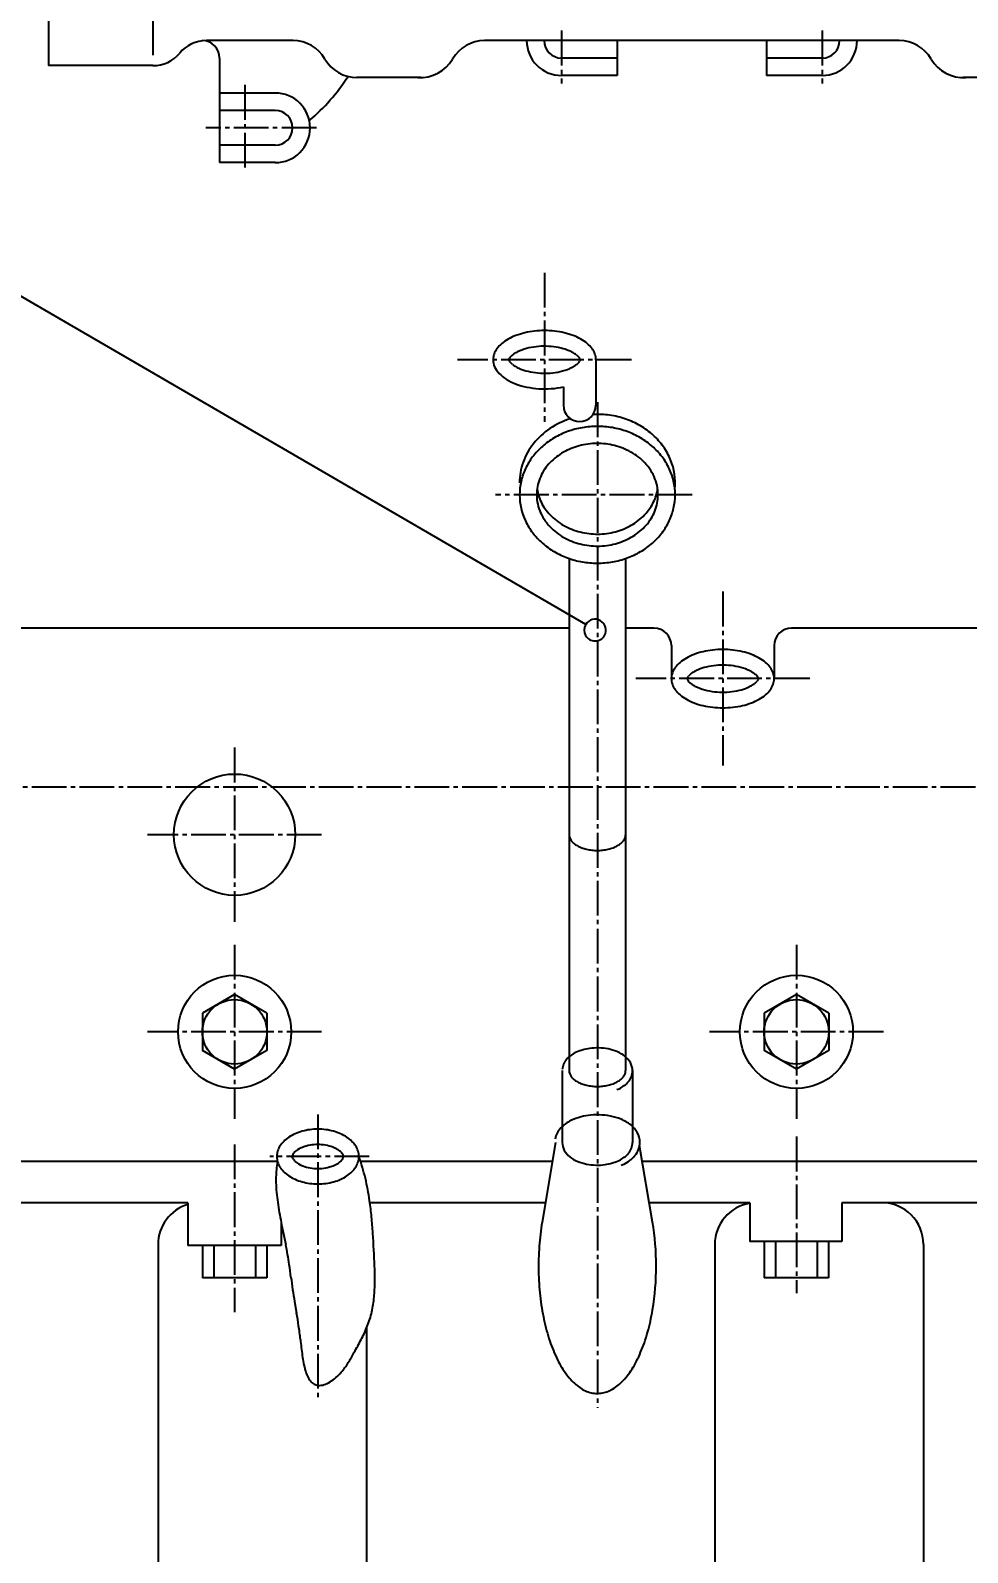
# Model space of a CAD drawing. Extents: x 332 to 10230, y 47 to 4650.
# Drawn here: x 1380.4 to 1649.8, y 3519.2 to 3956.5 of the extents above; entities that cross this region are included whole.
import ezdxf

# ---------------------------------------------------------------- set-up
doc = ezdxf.new("R2010")
doc.units = 0
doc.linetypes.add('GEN7', pattern=[13.75, 10, -1.25, 1.25, -1.25])
doc.layers.get('0').update_dxf_attribs({"linetype": 'CONTINUOUS'})
doc.layers.get('DEFPOINTS').update_dxf_attribs({"linetype": 'CONTINUOUS'})
for name, color, linetype in [('5', 3, 'CONTINUOUS'), ('LV-0', 7, 'CONTINUOUS'), ('LV-4', 3, 'CONTINUOUS'), ('LV-7', 4, 'GEN7')]:
    doc.layers.add(name, color=color, linetype=linetype)
doc.styles.get("Standard").update_dxf_attribs({"font": 'geniso.shx'})
doc.dimstyles.new('GEN-ISO', dxfattribs={"dimtxt": 3.5, "dimasz": 4, "dimexe": 1, "dimexo": 1, "dimgap": 0.6, "dimtad": 1, "dimtxsty": 'STANDARD', "dimcen": 0, "dimclrd": 256, "dimclre": 256, "dimclrt": 2, "dimazin": 3, "dimtp": 0.1, "dimtm": 0.1, "dimtfac": 0.71, "dimtdec": 3, "dimtmove": 0, "dimatfit": 3, "dimtzin": 0})

# ---------------------------------------------------------------- blocks, each defined once
blk = doc.blocks.new('*D94')
at = {"linetype": 'BYBLOCK'}
for p, q in [((1740.260601, 4007.154217), (1740.260601, 2966.508023)), ((772.104601, 3466.121217), (772.104601, 2966.508023)), ((792.104601, 2971.508023), (1720.260601, 2971.508023))]:
    blk.add_line(p, q, dxfattribs=at)
for points in [[(792.104601, 2974.841356), (792.104601, 2968.174689), (772.104601, 2971.508023)], [(1720.260601, 2974.841356), (1720.260601, 2968.174689), (1740.260601, 2971.508023)]]:
    blk.add_solid(points, dxfattribs=at)
at = {"layer": 'DEFPOINTS', "color": 0, "linetype": 'BYBLOCK'}
for p in [(1740.260601, 4012.154217), (772.104601, 3471.121217), (1740.260601, 2971.508023)]:
    blk.add_point(p, dxfattribs=at)
at = {"color": 2, "linetype": 'BYBLOCK', "insert": (1255.723187, 2983.259745), "char_height": 17.5, "attachment_point": 5}
blk.add_mtext('968.2', dxfattribs=at)
blk = doc.blocks.new('*D95')
at = {"linetype": 'BYBLOCK'}
for p, q in [((1794.604601, 3764.779217), (1794.604601, 2918.365117)), ((772.104601, 3466.121217), (772.104601, 2918.365117)), ((1774.604601, 2923.365117), (792.104601, 2923.365117))]:
    blk.add_line(p, q, dxfattribs=at)
for points in [[(792.104601, 2926.69845), (792.104601, 2920.031783), (772.104601, 2923.365117)], [(1774.604601, 2926.69845), (1774.604601, 2920.031783), (1794.604601, 2923.365117)]]:
    blk.add_solid(points, dxfattribs=at)
at = {"layer": 'DEFPOINTS', "color": 0, "linetype": 'BYBLOCK'}
for p in [(1794.604601, 3769.779217), (772.104601, 3471.121217), (772.104601, 2923.365117)]:
    blk.add_point(p, dxfattribs=at)
at = {"color": 2, "linetype": 'BYBLOCK', "insert": (1272.398, 2935.115117), "char_height": 17.5, "attachment_point": 5}
blk.add_mtext('1022.5', dxfattribs=at)
blk = doc.blocks.new('*D96')
at = {"linetype": 'BYBLOCK'}
for p, q in [((1901.604476, 3771.904096), (1901.604476, 2868.370564)), ((772.104601, 3466.121217), (772.104601, 2868.370564)), ((792.104601, 2873.370564), (1881.604476, 2873.370564))]:
    blk.add_line(p, q, dxfattribs=at)
for points in [[(792.104601, 2876.703897), (792.104601, 2870.03723), (772.104601, 2873.370564)], [(1881.604476, 2876.703897), (1881.604476, 2870.03723), (1901.604476, 2873.370564)]]:
    blk.add_solid(points, dxfattribs=at)
at = {"layer": 'DEFPOINTS', "color": 0, "linetype": 'BYBLOCK'}
for p in [(1901.604476, 3776.904096), (772.104601, 3471.121217), (1901.604476, 2873.370564)]:
    blk.add_point(p, dxfattribs=at)
at = {"color": 2, "linetype": 'BYBLOCK', "insert": (1335.391787, 2885.120564), "char_height": 17.5, "attachment_point": 5}
blk.add_mtext('1129.5', dxfattribs=at)
blk = doc.blocks.new('*D97')
at = {"linetype": 'BYBLOCK'}
for p, q in [((1936.604601, 3637.716217), (1936.604601, 2818.375992)), ((772.104601, 3466.121217), (772.104601, 2818.375992)), ((792.104601, 2823.375992), (1916.604601, 2823.375992))]:
    blk.add_line(p, q, dxfattribs=at)
for points in [[(792.104601, 2826.709326), (792.104601, 2820.042659), (772.104601, 2823.375992)], [(1916.604601, 2826.709326), (1916.604601, 2820.042659), (1936.604601, 2823.375992)]]:
    blk.add_solid(points, dxfattribs=at)
at = {"layer": 'DEFPOINTS', "color": 0, "linetype": 'BYBLOCK'}
for p in [(1936.604601, 3642.716217), (772.104601, 3471.121217), (1936.604601, 2823.375992)]:
    blk.add_point(p, dxfattribs=at)
at = {"color": 2, "linetype": 'BYBLOCK', "insert": (1346.508329, 2835.125992), "char_height": 17.5, "attachment_point": 5}
blk.add_mtext('1164.5', dxfattribs=at)
blk = doc.blocks.new('*D98')
at = {"linetype": 'BYBLOCK'}
for p, q in [((2010.604907, 3771.835106), (2010.604907, 2768.38144)), ((772.104601, 3466.121217), (772.104601, 2768.38144)), ((792.104601, 2773.38144), (1990.604907, 2773.38144))]:
    blk.add_line(p, q, dxfattribs=at)
for points in [[(792.104601, 2776.714773), (792.104601, 2770.048106), (772.104601, 2773.38144)], [(1990.604907, 2776.714773), (1990.604907, 2770.048106), (2010.604907, 2773.38144)]]:
    blk.add_solid(points, dxfattribs=at)
at = {"layer": 'DEFPOINTS', "color": 0, "linetype": 'BYBLOCK'}
for p in [(2010.604907, 3776.835106), (772.104601, 3471.121217), (2010.604907, 2773.38144)]:
    blk.add_point(p, dxfattribs=at)
at = {"color": 2, "linetype": 'BYBLOCK', "insert": (1374.299714, 2785.13144), "char_height": 17.5, "attachment_point": 5}
blk.add_mtext('1238.5', dxfattribs=at)

msp = doc.modelspace()

# ---------------------------------------------------------------- linework, layer by layer
at = {"layer": '5'}
msp.add_lwpolyline([(1540.009646, 3785.786015, 1), (1545.413854, 3782.646423, 1), (1540.009646, 3785.786015), (445.122688, 4421.864101), (358.567469, 4421.864101)], format="xyb", dxfattribs=at)
at = {"layer": 'LV-0'}
for p, q in [((1385.646601, 4013.423217), (1385.646601, 3946.409217)), ((1455.907601, 3953.589217), (1430.993601, 3953.589217)), ((1630.116601, 3953.589217), (1510.936601, 3953.589217)), ((1549.046601, 3953.589217), (1549.046601, 3943.589217)), ((1592.006601, 3953.589217), (1592.006601, 3943.589217)), ((1415.642601, 3946.409217), (1385.646601, 3946.409217)), ((1434.788601, 3948.589217), (1434.788601, 3918.535217)), ((1549.046601, 3948.589217), (1533.046601, 3948.589217)), ((1608.006601, 3948.589217), (1592.006601, 3948.589217)), ((1492.586601, 3942.995217), (1474.256601, 3942.995217)), ((1549.046601, 3943.589217), (1533.046601, 3943.589217)), ((1608.006601, 3943.589217), (1592.006601, 3943.589217)), ((1664.394601, 3942.995217), (1648.465601, 3942.995217)), ((1450.788601, 3938.535217), (1434.788601, 3938.535217)), ((1450.788601, 3933.535217), (1434.788601, 3933.535217)), ((1450.788601, 3923.535217), (1434.788601, 3923.535217)), ((1450.788601, 3918.535217), (1434.788601, 3918.535217)), ((1517.904601, 3861.946217), (1517.923601, 3862.024217)), ((1517.923601, 3862.024217), (1517.978601, 3862.159217)), ((1517.978601, 3862.159217), (1518.094601, 3862.359217)), ((1537.368601, 3863.275217), (1537.769601, 3862.932217)), ((1537.769601, 3862.932217), (1538.065601, 3862.621217)), ((1538.435601, 3861.778217), (1538.380601, 3861.644217)), ((1538.454601, 3861.857217), (1538.435601, 3861.778217)), ((1542.958601, 3861.902217), (1542.958601, 3848.846217)), ((1518.589601, 3860.871217), (1518.292601, 3861.182217)), ((1518.990601, 3860.527217), (1518.589601, 3860.871217)), ((1538.380601, 3861.644217), (1538.264601, 3861.444217)), ((1533.598601, 3854.110217), (1533.598601, 3848.846217)), ((1535.257601, 3804.795217), (1535.257601, 3657.638217)), ((1551.471601, 3804.795217), (1551.471601, 3657.638217)), ((1535.257601, 3784.787217), (1366.976601, 3784.787217)), ((1559.634601, 3784.787217), (1551.471601, 3784.787217)), ((1662.101601, 3784.787217), (1599.192601, 3784.787217)), ((1564.634601, 3779.787217), (1564.634601, 3770.272217)), ((1594.192601, 3779.787217), (1594.192601, 3770.272217)), ((1569.137601, 3770.227217), (1569.157601, 3770.149217)), ((1569.157601, 3770.149217), (1569.212601, 3770.014217)), ((1569.212601, 3770.014217), (1569.328601, 3769.814217)), ((1569.822601, 3771.302217), (1569.526601, 3770.991217)), ((1570.224601, 3771.646217), (1569.822601, 3771.302217)), ((1589.613601, 3770.529217), (1589.498601, 3770.730217)), ((1589.669601, 3770.395217), (1589.613601, 3770.529217)), ((1589.688601, 3770.317217), (1589.669601, 3770.395217)), ((1588.602601, 3768.898217), (1589.003601, 3769.242217)), ((1589.003601, 3769.242217), (1589.299601, 3769.552217)), ((1439.106601, 3679.494217), (1429.836601, 3674.142217)), ((1448.376601, 3674.142217), (1439.106601, 3679.494217)), ((1600.577601, 3679.494217), (1591.307601, 3674.142217)), ((1609.848601, 3674.142217), (1600.577601, 3679.494217)), ((1429.836601, 3674.142217), (1429.836601, 3663.437217)), ((1448.376601, 3674.142217), (1448.376601, 3663.437217)), ((1591.307601, 3674.142217), (1591.307601, 3663.437217)), ((1609.848601, 3674.142217), (1609.848601, 3663.437217)), ((1439.106601, 3658.085217), (1429.836601, 3663.437217)), ((1448.376601, 3663.437217), (1439.106601, 3658.085217)), ((1538.039601, 3663.232217), (1537.101601, 3662.821217)), ((1539.034601, 3663.568217), (1538.039601, 3663.232217)), ((1600.577601, 3658.085217), (1591.307601, 3663.437217)), ((1609.848601, 3663.437217), (1600.577601, 3658.085217)), ((1533.257601, 3657.638217), (1533.257601, 3636.975217)), ((1553.471601, 3657.638217), (1553.471601, 3637.037217)), ((1548.994601, 3652.178217), (1549.627601, 3652.455217)), ((1536.921601, 3643.806217), (1535.786601, 3643.309217)), ((1538.124601, 3644.212217), (1536.921601, 3643.806217)), ((1457.673601, 3635.162217), (1457.146601, 3634.844217)), ((1458.279601, 3635.461217), (1457.673601, 3635.162217)), ((1531.365601, 3636.998217), (1527.490601, 3614.140217)), ((1559.238601, 3614.140217), (1555.514601, 3636.107217)), ((1451.417601, 3631.495217), (1366.976601, 3631.495217)), ((1467.783601, 3630.467217), (1468.390601, 3630.766217)), ((1468.390601, 3630.766217), (1468.917601, 3631.085217)), ((1530.432601, 3631.495217), (1475.329601, 3631.495217)), ((1547.694601, 3631.107217), (1548.689601, 3631.443217)), ((1548.689601, 3631.443217), (1549.627601, 3631.854217)), ((1550.231601, 3630.454217), (1550.943601, 3630.766217)), ((1762.990601, 3631.495217), (1556.296601, 3631.495217)), ((1425.703601, 3619.688217), (1366.976601, 3619.688217)), ((1425.703601, 3619.688217), (1425.703601, 3607.403217)), ((1528.430601, 3619.688217), (1478.001601, 3619.688217)), ((1587.175601, 3619.688217), (1558.298601, 3619.688217)), ((1587.175601, 3619.688217), (1587.175601, 3608.519217)), ((1747.050601, 3619.688217), (1613.661601, 3619.688217)), ((1613.661601, 3619.688217), (1613.661601, 3608.519217)), ((1452.509601, 3613.924217), (1452.509601, 3607.403217)), ((1452.625601, 3613.345217), (1453.800601, 3607.704217)), ((1613.661601, 3608.519217), (1587.175601, 3608.519217)), ((1591.327601, 3608.519217), (1591.327601, 3598.149217)), ((1594.577601, 3608.519217), (1594.577601, 3598.149217)), ((1606.577601, 3608.519217), (1606.577601, 3598.149217)), ((1609.827601, 3608.519217), (1609.827601, 3598.149217)), ((1452.509601, 3607.403217), (1425.703601, 3607.403217)), ((1429.856601, 3607.403217), (1429.856601, 3598.149217)), ((1433.106601, 3607.403217), (1433.106601, 3598.149217)), ((1445.106601, 3607.403217), (1445.106601, 3598.149217)), ((1448.356601, 3607.403217), (1448.356601, 3598.149217)), ((1448.356601, 3598.149217), (1429.856601, 3598.149217)), ((1609.827601, 3598.149217), (1591.327601, 3598.149217)), ((1456.328601, 3591.336217), (1456.932601, 3587.962217))]:
    msp.add_line(p, q, dxfattribs=at)
for centre, radius in [((1439.106601, 3725.442217), 17.431), ((1439.106601, 3668.790217), 16.253), ((1600.577601, 3668.790217), 16.253), ((1439.106601, 3668.790217), 9.27), ((1600.577601, 3668.790217), 9.27)]:
    msp.add_circle(centre, radius, dxfattribs=at)
for centre, radius, start, end in [((1430.993601, 3943.589217), 10, 90, 140.134), ((1429.788601, 3948.589217), 5, 0, 90), ((1455.907601, 3942.995217), 10.594, 30, 90), ((1510.936601, 3942.995217), 10.594, 90, 150), ((1533.046601, 3953.589217), 10, 180, 270), ((1533.046601, 3953.589217), 5, 180, 270), ((1608.006601, 3953.589217), 5, 270, 0), ((1608.006601, 3953.589217), 10, 270, 0), ((1630.116601, 3942.995217), 10.594, 30, 90), ((1630.116601, 3942.995217), 10.594, 30, 90), ((1415.642601, 3956.409217), 10, 270, 320.134), ((1474.256601, 3953.589217), 10.594, 210, 270), ((1492.586601, 3953.589217), 10.594, 265.616, 330), ((1648.465601, 3953.589217), 10.594, 210, 274.384), ((1423.970601, 3973.948217), 56.716, 310.187, 327.3), ((1450.788601, 3928.535217), 10, 0, 90), ((1450.788601, 3928.535217), 5, 0, 90), ((1450.788601, 3928.535217), 10, 270, 0), ((1450.788601, 3928.535217), 5, 270, 0), ((1521.318836, 3860.066675), 8.458457, 129.957956, 143.464103), ((1523.545997, 3857.430218), 11.909691, 119.261407, 130.025092), ((1525.689465, 3853.632224), 16.270777, 110.60424, 119.30901), ((1527.105919, 3849.914735), 20.248945, 103.093808, 110.654107), ((1527.876023, 3846.796507), 23.460605, 96.327002, 103.200434), ((1528.177895, 3844.465405), 25.810812, 90.007313, 96.422764), ((1528.180228, 3844.465905), 25.810313, 83.59704, 90.012491), ((1528.482004, 3846.789681), 23.467413, 76.823089, 83.696521), ((1529.25235, 3849.909667), 20.254003, 69.372651, 76.93295), ((1530.668806, 3853.629155), 16.273973, 60.721807, 69.426577), ((1532.812012, 3857.42941), 11.911049, 50.010582, 60.774268), ((1535.035366, 3860.06323), 8.46429, 36.577799, 50.083946), ((1518.298161, 3861.892298), 4.897568, 160.461803, 179.895655), ((1518.414216, 3861.92708), 5.013682, 180.295562, 204.045226), ((1519.38433, 3861.493919), 6.054438, 143.417783, 160.346478), ((1518.169985, 3861.899949), 0.269388, 170.110374, 179.730411), ((1518.453816, 3861.938293), 0.554456, 183.834168, 205.314264), ((1519.312276, 3862.279823), 1.477668, 203.052038, 211.070174), ((1521.266627, 3860.130805), 3.87654, 129.122586, 144.911197), ((1523.42556, 3857.576886), 7.220391, 121.149931, 129.62584), ((1524.84237, 3855.311858), 9.891811, 115.200265, 121.386706), ((1526.295531, 3852.174137), 13.349648, 110.526508, 115.109559), ((1527.384823, 3849.002556), 16.702069, 100.36226, 110.211067), ((1528.110417, 3845.254377), 20.519667, 92.454615, 100.472751), ((1528.173713, 3844.019105), 21.756519, 84.921528, 92.481827), ((1528.396753, 3846.37052), 19.394596, 76.487028, 84.962937), ((1529.390381, 3850.368677), 15.274977, 67.444207, 76.606647), ((1530.876766, 3854.040709), 11.313737, 61.076249, 67.26269), ((1532.47021, 3856.90838), 8.033109, 52.426747, 61.131517), ((1538.776816, 3863.026244), 0.818458, 209.660959, 223.852147), ((1537.190409, 3861.605216), 1.312142, 31.214099, 40.605347), ((1537.046925, 3861.522611), 1.477668, 23.052038, 31.070174), ((1537.905386, 3861.864141), 0.554456, 3.834168, 25.314264), ((1538.195158, 3861.902984), 0.263449, 349.995553, 359.61559), ((1536.975232, 3861.492699), 6.054649, 19.725374, 36.654069), ((1538.045441, 3861.889958), 4.913175, 0.142962, 19.576813), ((1520.021041, 3862.675143), 6.785937, 204.28532, 223.719172), ((1522.630538, 3865.126229), 10.365969, 223.542309, 238.190051), ((1519.162706, 3862.197718), 1.3072, 211.371114, 220.762362), ((1517.581886, 3860.781206), 0.816042, 29.433261, 43.62445), ((1523.888992, 3866.894053), 8.033109, 232.426747, 241.131517), ((1525.473183, 3869.762224), 11.309702, 241.118501, 247.304943), ((1526.975061, 3873.434257), 15.27691, 247.421875, 256.584315), ((1527.955701, 3877.432413), 19.393507, 256.506756, 264.982665), ((1528.185489, 3879.784328), 21.756519, 264.921528, 272.481827), ((1528.248784, 3878.549056), 20.519667, 272.454615, 280.472751), ((1528.974379, 3874.800878), 16.702069, 280.36226, 290.211067), ((1530.063671, 3871.629297), 13.349648, 290.526508, 295.109559), ((1531.526084, 3868.491075), 9.887422, 295.152985, 301.339426), ((1532.926894, 3866.226048), 7.224312, 301.193678, 309.669587), ((1535.092575, 3863.672628), 3.87654, 309.122586, 324.911197), ((1525.331331, 3869.385062), 15.408809, 238.003047, 249.224045), ((1527.269041, 3874.405837), 20.790463, 249.139253, 258.301693), ((1528.051824, 3878.024353), 24.492556, 258.224871, 266.471902), ((1528.18115, 3879.179259), 25.653297, 266.342337, 274.360474), ((1528.328024, 3877.900403), 24.367025, 274.24475, 282.49178), ((1538.278601, 3848.846217), 4.68, 180, 0), ((1542.774346, 3822.763186), 23.345222, 107.821191, 124.065933), ((1543.36151, 3820.759039), 25.443554, 82.036309, 92.799994), ((1543.462545, 3821.424638), 24.770377, 71.062102, 82.054454), ((1543.946851, 3822.727242), 23.381131, 59.699081, 71.148702), ((1541.475965, 3824.658023), 21.048272, 124.027322, 141.41182), ((1542.948648, 3818.926476), 23.77707, 110.037984, 120.344272), ((1543.249917, 3818.040805), 24.712363, 99.913044, 109.990601), ((1543.376015, 3817.260143), 25.50308, 90.04137, 99.890176), ((1543.350793, 3817.261143), 25.502075, 80.135898, 89.984705), ((1543.482797, 3818.038634), 24.713463, 70.051059, 80.128616), ((1543.779642, 3818.921387), 23.78241, 59.691417, 69.997704), ((1544.688673, 3823.944428), 21.955963, 47.86107, 59.767868), ((1545.872032, 3825.240474), 20.200969, 35.29117, 47.883555), ((1539.730901, 3826.062715), 18.808115, 141.440906, 160.191969), ((1541.022851, 3821.649954), 20.424471, 131.274109, 142.72373), ((1541.953332, 3820.623236), 21.809929, 120.339624, 131.331976), ((1542.953439, 3818.931176), 18.861333, 106.623379, 121.499355), ((1543.347679, 3817.581599), 20.267291, 92.18037, 106.59985), ((1543.381904, 3817.564164), 20.286043, 77.855612, 92.275092), ((1543.593272, 3818.464498), 19.361399, 62.802416, 77.906596), ((1544.673732, 3820.509173), 17.048977, 45.734726, 62.89134), ((1544.775762, 3820.626039), 21.808051, 48.698291, 59.690644), ((1545.702838, 3821.644492), 20.431066, 37.316698, 48.766318), ((1547.119645, 3826.115726), 18.676974, 22.033001, 35.310746), ((1538.508902, 3826.529332), 17.500313, 160.273526, 179.934898), ((1540.03576, 3822.424472), 19.169934, 142.778911, 154.685709), ((1539.992461, 3822.472822), 14.194909, 138.496966, 157.930818), ((1541.75996, 3820.890351), 16.567271, 121.520216, 138.448911), ((1546.449407, 3822.291443), 14.533304, 24.59063, 45.843529), ((1546.692236, 3822.425382), 19.170821, 25.346399, 37.253197), ((1548.294703, 3826.549763), 17.42495, 354.336663, 22.159509), ((1538.235543, 3823.121445), 17.226946, 167.21648, 180.037344), ((1538.784027, 3823.01742), 17.784863, 154.688257, 167.280641), ((1538.496563, 3823.097364), 12.573969, 158.007073, 179.941435), ((1548.158187, 3823.087041), 12.648435, 0.104983, 24.534628), ((1548.136395, 3823.082889), 17.584227, 0.089042, 25.424655), ((1538.592807, 3823.137544), 17.584227, 180.089042, 205.424655), ((1538.571015, 3823.133393), 12.648435, 180.104983, 204.534628), ((1538.819807, 3826.640327), 12.904786, 188.063274, 208.179568), ((1547.958096, 3826.629298), 12.855019, 334.342604, 351.954951), ((1548.232638, 3823.123069), 12.573969, 338.007073, 359.941435), ((1548.493658, 3823.098989), 17.226946, 347.21648, 0.037344), ((1540.432022, 3827.493978), 14.729036, 208.145034, 225.757381), ((1546.73674, 3823.747611), 14.194909, 318.496966, 337.930818), ((1546.618305, 3827.275451), 14.342483, 318.544699, 334.333309), ((1547.945674, 3823.198482), 17.783378, 334.702144, 347.294529), ((1540.04226, 3823.799346), 19.177445, 205.351223, 217.258021), ((1540.279794, 3823.928991), 14.533304, 204.59063, 225.843529), ((1542.058784, 3829.150761), 17.050933, 225.725578, 242.882191), ((1543.132658, 3831.199207), 19.363704, 242.816803, 257.920982), ((1543.775762, 3830.728258), 18.861333, 286.623379, 301.499355), ((1544.969242, 3828.769082), 16.567271, 301.520216, 318.448911), ((1544.969242, 3825.330082), 16.567271, 301.520216, 318.448911), ((1546.693942, 3823.800756), 19.172437, 322.766597, 334.673395), ((1541.021876, 3824.570454), 20.423982, 217.316018, 228.765639), ((1542.05547, 3825.711261), 17.048977, 225.734726, 242.89134), ((1543.13643, 3827.759707), 19.364982, 242.806201, 257.910381), ((1543.35175, 3832.091817), 20.282417, 257.843431, 272.262911), ((1543.381522, 3832.077834), 20.267291, 272.18037, 286.59985), ((1543.775762, 3827.289258), 18.861333, 286.623379, 301.499355), ((1544.775869, 3825.597198), 21.809929, 300.339624, 311.331976), ((1545.706351, 3824.570479), 20.424471, 311.274109, 322.72373), ((1541.953939, 3825.59959), 21.812285, 228.706314, 239.698666), ((1542.95006, 3827.293502), 23.777372, 239.685715, 249.992002), ((1543.252075, 3828.181299), 24.714929, 250.038305, 260.115863), ((1543.35175, 3828.651817), 20.282417, 257.843431, 272.262911), ((1543.37757, 3828.638334), 20.267941, 272.191482, 286.610961), ((1543.479284, 3828.179628), 24.712363, 279.913044, 289.990601), ((1543.780553, 3827.293958), 23.77707, 290.037984, 300.344272), ((1543.372605, 3828.95879), 25.501574, 260.148936, 269.997743), ((1543.353187, 3828.96029), 25.50308, 270.04137, 279.890176), ((1559.634601, 3779.787217), 5, 0, 90), ((1599.192601, 3779.787217), 5, 90, 180), ((1579.402974, 3752.835905), 25.810313, 89.987509, 96.40296), ((1579.423149, 3752.836405), 25.809816, 83.616846, 90.032297), ((1572.557059, 3768.437175), 8.461553, 129.977698, 143.483845), ((1574.779497, 3765.806525), 11.905306, 119.275991, 130.039676), ((1576.922965, 3761.996655), 16.276751, 110.594454, 119.299225), ((1578.339919, 3758.285735), 20.248945, 103.093808, 110.654107), ((1579.110023, 3755.167507), 23.460605, 96.327002, 103.200434), ((1579.716004, 3755.160681), 23.467413, 76.823089, 83.696521), ((1580.48635, 3758.280667), 20.254003, 69.372651, 76.93295), ((1581.896237, 3761.999655), 16.276751, 60.700775, 69.405546), ((1584.046012, 3765.79941), 11.911049, 50.010582, 60.774268), ((1586.269366, 3768.43323), 8.46429, 36.577799, 50.083946), ((1569.532161, 3770.263298), 4.897568, 160.461803, 179.895655), ((1569.547761, 3770.284476), 4.913175, 180.142962, 199.576813), ((1570.61497, 3769.864419), 6.051442, 143.402625, 160.33132), ((1569.403485, 3770.267542), 0.268925, 179.004056, 188.624093), ((1569.687816, 3770.235141), 0.554456, 154.685736, 176.165832), ((1570.545776, 3769.900745), 1.474428, 149.177311, 157.195447), ((1570.396206, 3769.969628), 1.310805, 139.021833, 148.413081), ((1568.815886, 3771.392228), 0.816042, 316.37555, 330.566739), ((1575.122992, 3765.27938), 8.033109, 118.868483, 127.573253), ((1576.716436, 3762.411709), 11.313737, 112.73731, 118.923751), ((1578.202321, 3758.745917), 15.269023, 103.400602, 112.563042), ((1579.188701, 3754.74102), 19.393507, 95.017335, 103.493244), ((1579.418989, 3752.381538), 21.764101, 87.51772, 95.07802), ((1579.482784, 3753.624377), 20.519667, 79.527249, 87.545385), ((1580.208379, 3757.372556), 16.702069, 69.788933, 79.63774), ((1581.297171, 3760.556632), 13.338123, 64.869609, 69.45266), ((1582.759584, 3763.673106), 9.895586, 58.685964, 64.872406), ((1584.167642, 3765.947886), 7.220391, 50.37416, 58.850069), ((1586.326575, 3768.501805), 3.87654, 35.088803, 50.877414), ((1588.424409, 3770.568218), 1.312142, 319.394653, 328.785901), ((1588.280425, 3770.643689), 1.474428, 329.177311, 337.195447), ((1589.138886, 3770.311929), 0.555137, 334.417725, 355.897821), ((1589.423216, 3770.270949), 0.269388, 0.269589, 9.889626), ((1588.209232, 3769.862699), 6.054649, 19.725374, 36.654069), ((1589.279441, 3770.259958), 4.913175, 0.142962, 19.576813), ((1589.294541, 3770.284056), 4.898075, 340.427658, 359.86151), ((1570.62083, 3770.677874), 6.05604, 199.681867, 216.610562), ((1572.556836, 3772.110204), 8.46429, 216.577799, 230.083946), ((1574.78019, 3774.744023), 11.911049, 230.010582, 240.774268), ((1572.500627, 3772.042628), 3.87654, 215.088803, 230.877414), ((1574.65956, 3774.596548), 7.220391, 230.37416, 238.850069), ((1576.07637, 3776.861575), 9.891811, 238.613294, 244.799735), ((1577.529031, 3779.986802), 13.338123, 244.869609, 249.45266), ((1578.618323, 3783.176681), 16.707688, 249.794199, 259.643006), ((1579.344417, 3786.919056), 20.519667, 259.527249, 267.545385), ((1579.407713, 3788.154328), 21.756519, 267.518173, 275.078472), ((1579.630753, 3785.802913), 19.394596, 275.037063, 283.512972), ((1580.624381, 3781.804757), 15.274977, 283.393353, 292.555793), ((1582.110766, 3778.132724), 11.313737, 292.73731, 298.923751), ((1583.70421, 3775.265053), 8.033109, 298.868483, 307.573253), ((1590.010816, 3769.147189), 0.818458, 136.147853, 150.339041), ((1584.046704, 3774.737909), 11.905306, 299.275991, 310.039676), ((1586.273866, 3772.110981), 8.461373, 309.936998, 323.443145), ((1588.208372, 3770.676155), 6.052838, 323.446142, 340.374838), ((1576.923395, 3778.544279), 16.273973, 240.721807, 249.426577), ((1578.339852, 3782.263766), 20.254003, 249.372651, 256.93295), ((1579.110197, 3785.383753), 23.467413, 256.823089, 263.696521), ((1579.411974, 3787.707529), 25.810313, 263.59704, 270.012491), ((1579.414306, 3787.708029), 25.810812, 270.007313, 276.422764), ((1579.716678, 3785.385253), 23.468826, 276.323548, 283.19698), ((1580.487282, 3782.258699), 20.248945, 283.093808, 290.654107), ((1581.903737, 3778.541209), 16.270777, 290.60424, 299.30901), ((1537.886362, 3725.450351), 2.628774, 180.177294, 199.838666), ((1538.499997, 3725.682121), 3.284662, 200.008973, 216.937668), ((1539.555848, 3726.48362), 4.610255, 217.013744, 230.519891), ((1540.769976, 3727.937382), 6.504302, 230.407115, 241.1708), ((1541.952769, 3730.024498), 8.903135, 240.979082, 249.683852), ((1544.780432, 3730.026498), 8.903135, 290.316148, 299.020918), ((1545.957418, 3727.934575), 6.502895, 298.89445, 309.658136), ((1547.175853, 3726.482398), 4.607314, 309.518295, 323.024442), ((1548.230704, 3725.681761), 3.283044, 323.114443, 340.043138), ((1548.851996, 3725.448966), 2.619614, 340.191018, 359.852389), ((1542.824882, 3732.408126), 11.441282, 249.732608, 257.063966), ((1543.246868, 3734.237872), 13.319058, 257.056808, 263.701256), ((1543.343856, 3735.070143), 14.156946, 263.680649, 270.0961), ((1543.382424, 3735.070643), 14.157434, 269.940009, 276.355461), ((1543.487333, 3734.221645), 13.302045, 276.311166, 282.955614), ((1543.900515, 3732.409626), 11.443519, 282.973558, 290.304916), ((1538.671755, 3657.298562), 5.482566, 139.086241, 156.014937), ((1539.9145, 3656.239248), 7.115485, 126.144677, 139.193994), ((1541.150405, 3654.554804), 9.204694, 116.095139, 126.172696), ((1543.129479, 3649.508745), 14.64366, 97.762505, 106.238414), ((1543.356174, 3647.922319), 16.246171, 88.407735, 97.798983), ((1543.401013, 3648.300442), 15.866985, 78.911613, 88.53165), ((1543.916651, 3650.776079), 13.338428, 67.590382, 79.040003), ((1545.450073, 3654.403474), 9.400452, 51.557535, 67.802277), ((1547.385858, 3656.821836), 6.302791, 29.73777, 51.672131), ((1537.978986, 3657.611224), 4.722522, 156.064133, 175.725505), ((1537.883477, 3657.646851), 2.62589, 180.188399, 199.84977), ((1538.499997, 3657.879121), 3.284662, 200.008973, 216.937668), ((1548.230704, 3657.877761), 3.283044, 323.114443, 340.043138), ((1548.851996, 3657.644966), 2.619614, 340.191018, 359.852389), ((1548.727302, 3657.615567), 4.744353, 0.273532, 29.450317), ((1548.834828, 3657.647367), 4.636782, 338.861274, 359.886934), ((1539.560071, 3658.68012), 4.613326, 216.977215, 230.483362), ((1540.769976, 3660.133382), 6.504302, 230.407115, 241.1708), ((1541.9462, 3662.220998), 8.900388, 241.017624, 249.722394), ((1542.832686, 3664.604626), 11.443519, 249.695084, 257.026442), ((1543.246868, 3666.433872), 13.319058, 257.056808, 263.701256), ((1543.343856, 3667.266143), 14.156946, 263.680649, 270.0961), ((1543.382424, 3667.266643), 14.157434, 269.940009, 276.355461), ((1543.487333, 3666.417645), 13.302045, 276.311166, 282.955614), ((1543.900515, 3664.605626), 11.443519, 282.973558, 290.304916), ((1544.780432, 3662.222498), 8.903135, 290.316148, 299.020918), ((1545.957418, 3660.130575), 6.502895, 298.89445, 309.658136), ((1545.649745, 3660.588638), 9.054053, 296.062116, 306.825801), ((1547.175853, 3658.678398), 4.607314, 309.518295, 323.024442), ((1546.909278, 3658.940777), 6.980089, 306.65748, 320.620348), ((1548.131248, 3657.932527), 5.395868, 320.663349, 338.73129), ((1540.6673, 3633.341924), 11.098114, 116.089675, 125.480923), ((1543.076244, 3627.197104), 17.720971, 97.749851, 106.22576), ((1543.35888, 3625.279099), 19.659582, 88.421013, 97.812261), ((1543.409559, 3625.735256), 19.20224, 78.914628, 88.534665), ((1544.030163, 3628.735267), 16.138912, 67.579354, 79.028975), ((1545.890624, 3633.121346), 11.374893, 51.571151, 67.815892), ((1461.400202, 3628.391576), 12.149961, 113.905917, 123.525954), ((1462.401038, 3626.111298), 14.640196, 105.394495, 113.870404), ((1462.91141, 3624.196968), 16.621334, 97.549688, 105.338914), ((1463.020794, 3623.336882), 17.488337, 89.974425, 97.534724), ((1463.043975, 3623.337382), 17.487842, 82.49007, 90.05037), ((1463.152636, 3624.205813), 16.612659, 74.680933, 82.470159), ((1463.656163, 3626.099803), 14.652942, 66.147374, 74.623283), ((1464.669883, 3628.394576), 12.144235, 56.523391, 66.143428), ((1536.970582, 3636.968196), 5.842248, 152.074932, 169.915093), ((1537.908699, 3636.475726), 6.901764, 137.005688, 152.109868), ((1539.395486, 3635.106944), 8.922649, 125.40916, 137.087381), ((1548.227154, 3636.052622), 7.626341, 29.700505, 51.634867), ((1549.855478, 3637.006821), 5.739204, 0.30345, 29.480236), ((1456.560998, 3632.958869), 5.3214, 163.241673, 179.942417), ((1457.279126, 3632.745654), 6.070507, 147.936712, 163.269066), ((1458.52145, 3631.970042), 7.535068, 134.67564, 147.953385), ((1460.023631, 3630.462583), 9.663195, 123.503953, 134.724951), ((1459.876957, 3630.661931), 4.994633, 123.138037, 137.329226), ((1462.382097, 3626.1515), 10.173559, 105.305651, 113.78156), ((1462.95588, 3623.99501), 12.405031, 94.926329, 105.232617), ((1463.028868, 3623.111764), 13.291283, 85.2928, 94.912837), ((1463.111765, 3623.981833), 12.417351, 75.038264, 85.344551), ((1463.848691, 3626.66493), 9.634979, 61.87492, 75.152666), ((1465.309612, 3629.473829), 6.469177, 51.25251, 61.558797), ((1466.453149, 3630.918736), 4.626566, 45.140362, 51.097781), ((1466.03507, 3630.461494), 9.667164, 45.294172, 56.51517), ((1467.542548, 3631.970246), 7.534397, 32.092844, 45.37059), ((1468.782576, 3632.73951), 6.07516, 16.827511, 32.159865), ((1469.485172, 3632.961369), 5.33843, 0.030568, 16.731311), ((1538.000478, 3637.062288), 4.742944, 180.302861, 209.479647), ((1539.346424, 3637.851517), 6.30307, 209.704078, 231.63844), ((1548.131248, 3637.331527), 5.395868, 320.663349, 338.73129), ((1548.834828, 3637.046367), 4.636782, 338.861274, 359.886934), ((1549.130148, 3637.391447), 6.530234, 320.68747, 338.755412), ((1549.984485, 3637.049697), 5.610129, 338.846884, 359.872544), ((1483.518152, 3626.2369), 32.528586, 170.5758, 174.700651), ((1456.57853, 3632.970471), 5.338933, 180.067121, 196.767865), ((1457.281126, 3633.185209), 6.073607, 196.795335, 212.127689), ((1458.520654, 3633.958188), 7.534397, 212.092844, 225.37059), ((1456.893388, 3632.907197), 1.233106, 148.623937, 177.349632), ((1456.779359, 3633.000391), 1.118343, 181.853633, 206.509843), ((1457.827927, 3633.477353), 2.269929, 205.469429, 217.60478), ((1458.321433, 3632.117946), 2.8641, 137.654106, 150.017986), ((1458.847288, 3634.246749), 3.547023, 217.403174, 225.1924), ((1459.610553, 3635.000089), 4.619407, 225.06069, 231.018109), ((1460.754089, 3636.460149), 6.473814, 231.27977, 241.586058), ((1462.21551, 3639.263503), 9.634979, 241.87492, 255.152666), ((1462.951937, 3641.941056), 12.411866, 255.033886, 265.340173), ((1463.108322, 3641.933423), 12.405031, 274.926329, 285.232617), ((1463.681605, 3639.770186), 10.167183, 285.318406, 293.794315), ((1466.191261, 3635.267003), 4.99202, 303.102571, 317.293759), ((1467.223757, 3631.689529), 3.536634, 37.392284, 45.181509), ((1467.742768, 3633.810488), 2.8641, 317.654106, 330.017986), ((1468.231071, 3632.446877), 2.276436, 25.508628, 37.643979), ((1469.170314, 3633.019284), 1.232518, 328.713537, 357.439232), ((1469.284343, 3632.93033), 1.117772, 1.737252, 26.393462), ((1467.541752, 3633.958392), 7.535068, 314.67564, 327.953385), ((1468.784576, 3633.186494), 6.072056, 327.904503, 343.236857), ((1469.502704, 3632.966158), 5.320897, 343.278348, 359.979092), ((1417.82914, 3612.522272), 60.549497, 13.544716, 19.731157), ((1541.275626, 3640.27246), 9.398666, 231.576158, 247.820899), ((1542.817538, 3643.899854), 13.339868, 247.569759, 259.01938), ((1543.328188, 3646.374992), 15.866985, 258.911613, 268.53165), ((1543.366941, 3646.753615), 16.246503, 268.429244, 277.820492), ((1543.60647, 3645.167189), 14.642255, 277.736608, 286.212517), ((1545.655053, 3639.987138), 9.051273, 296.033326, 306.797011), ((1546.135877, 3640.605587), 10.951138, 296.041112, 306.804798), ((1546.905195, 3638.339277), 6.982929, 306.681907, 320.644775), ((1547.653833, 3638.613219), 8.446521, 306.656986, 320.619855), ((1485.253311, 3626.130286), 34.266218, 174.791109, 182.122467), ((1460.028131, 3635.46694), 9.667164, 225.294172, 236.51517), ((1461.393818, 3637.5398), 12.149468, 236.536881, 246.156918), ((1462.407538, 3639.821883), 14.646568, 246.138489, 254.614398), ((1462.911066, 3641.729965), 16.619875, 254.68596, 262.475185), ((1463.034833, 3642.822611), 13.297246, 265.292754, 274.912791), ((1463.152291, 3641.724121), 16.614119, 277.554725, 285.343951), ((1463.662663, 3639.823883), 14.646568, 285.385602, 293.861511), ((1464.663499, 3637.530916), 12.144732, 293.919433, 303.53947), ((1466.03957, 3635.46585), 9.663195, 303.503953, 314.724951), ((1410.283729, 3610.720739), 68.30698, 8.032175, 13.531514), ((1493.925754, 3626.463156), 42.945042, 182.137748, 186.033486), ((1511.606264, 3628.336422), 60.724511, 186.037728, 188.787794), ((1463.020227, 3642.591052), 17.487842, 262.49007, 270.05037), ((1463.043407, 3642.591552), 17.488337, 269.974425, 277.534724), ((1571.134625, 3637.67829), 120.981351, 188.853026, 191.603092), ((1381.064256, 3606.456203), 97.835782, 5.364032, 8.114097), ((1310.168857, 3599.743878), 169.048219, 3.778551, 5.382806), ((1599.428734, 3602.003542), 72.954739, 170.423812, 175.923151), ((1484.776505, 3601.668986), 75.49924, 359.887859, 9.507896), ((1182.177605, 3590.727953), 297.355928, 2.053347, 3.886773), ((1351.519679, 3586.882806), 104.378725, 8.298167, 11.506521), ((1604.446292, 3601.541592), 77.992512, 175.846704, 181.116987), ((1226.429759, 3569.431208), 230.679033, 7.186546, 8.103274), ((1369.687571, 3597.488387), 109.724143, 359.741953, 2.033708), ((1603.951191, 3601.463072), 77.496004, 181.06608, 186.336363), ((1484.752737, 3601.371447), 75.523012, 350.493586, 0.113623), ((1633.482152, 3620.509117), 179.565628, 187.108143, 188.254049), ((1427.307734, 3597.236717), 52.103431, 354.921194, 359.733332), ((1577.260947, 3612.746536), 122.813005, 188.435571, 190.039826), ((1446.314683, 3595.566149), 33.023222, 347.328628, 354.888927), ((1595.221732, 3600.423898), 68.705219, 186.27849, 192.006874), ((1344.666805, 3568.068625), 114.014753, 8.215125, 10.048551), ((1451.520014, 3594.499669), 27.710914, 338.185503, 347.119117), ((1495.67779, 3599.617012), 64.458275, 347.44858, 350.427793), ((1315.271083, 3564.330386), 143.643861, 6.41124, 8.015495), ((1437.86267, 3600.225492), 42.518695, 332.132762, 337.861147), ((1584.076206, 3598.0428), 57.308192, 191.996464, 198.411915), ((1507.79725, 3596.512218), 51.944382, 340.858125, 344.295613), ((1501.83515, 3598.188656), 58.13769, 344.295543, 347.503897), ((1648.03427, 3600.967393), 191.130736, 186.186485, 187.561568), ((1322.725064, 3660.277274), 172.375359, 331.000447, 332.375529), ((1569.029647, 3593.008191), 41.441705, 198.378059, 206.396195), ((1515.746894, 3593.726552), 43.520841, 336.995154, 340.890892), ((1501.316828, 3581.688806), 43.152691, 187.821573, 190.800786), ((1481.266101, 3577.810712), 22.730494, 190.669735, 195.940017), ((1453.283101, 3585.206897), 21.749558, 319.116181, 328.278622), ((1420.182098, 3605.680678), 60.670658, 328.268083, 331.476437), ((1556.676951, 3586.778146), 27.607302, 206.211898, 216.746895), ((1528.331429, 3587.730571), 29.57122, 327.72085, 332.762065), ((1522.04287, 3591.017387), 36.666822, 332.693056, 337.047011), ((1470.894084, 3574.818143), 11.935467, 195.80067, 204.734284), ((1465.737109, 3572.415527), 6.246371, 204.5099, 219.157642), ((1460.193341, 3578.559189), 12.134446, 301.46694, 311.315747), ((1457.757984, 3581.386456), 15.865844, 311.180579, 318.969804), ((1550.099217, 3581.950998), 19.448779, 216.945478, 223.589927), ((1537.306459, 3581.368192), 18.556808, 315.207774, 322.081206), ((1532.911438, 3584.812548), 24.140677, 322.042617, 327.771001), ((1463.748391, 3570.794459), 3.680663, 219.138867, 240.618963), ((1463.428937, 3570.310209), 3.102238, 241.372223, 265.575256), ((1463.473319, 3571.545507), 4.33758, 266.249639, 287.956889), ((1462.443443, 3574.824918), 7.774821, 287.725953, 301.688822), ((1547.074007, 3579.069867), 15.271123, 223.586457, 231.375682), ((1545.016641, 3576.487877), 11.969698, 231.354724, 240.517165), ((1543.892174, 3574.521974), 9.704959, 240.583924, 251.118921), ((1543.434501, 3573.216415), 8.32155, 251.191636, 262.869857), ((1543.368009, 3572.75291), 7.853382, 262.931476, 275.066827), ((1543.329826, 3573.018343), 8.121163, 275.169773, 287.076571), ((1542.957721, 3574.242777), 9.400884, 287.053077, 297.816762), ((1541.950305, 3576.133803), 11.543501, 297.859273, 307.250521), ((1540.08269, 3578.591974), 14.630666, 307.245358, 315.263494)]:
    msp.add_arc(centre, radius, start, end, dxfattribs=at)
at = {"layer": 'LV-4'}
for p, q in [((1415.642601, 4009.433217), (1415.642601, 3949.440217)), ((1417.104601, 3607.688217), (1417.104601, 3272.833217)), ((1577.104601, 3607.688217), (1577.104601, 3304.690217)), ((1637.104601, 3607.688217), (1637.104601, 3315.440717)), ((1477.104601, 3280.001217), (1477.104601, 3583.853217))]:
    msp.add_line(p, q, dxfattribs=at)
for centre, start, end in [((1429.104601, 3607.688217), 106.463, 180), ((1589.104601, 3607.688217), 99.253, 180), ((1625.104601, 3607.688217), 0, 90)]:
    msp.add_arc(centre, 12, start, end, dxfattribs=at)
at = {"layer": 'LV-7'}
for p, q in [((1533.046601, 3956.486217), (1533.046601, 3941.262217)), ((1608.006601, 3956.486217), (1608.006601, 3941.262217)), ((1442.084601, 3940.862217), (1442.084601, 3916.655217)), ((1462.631601, 3928.535217), (1430.828601, 3928.535217)), ((1528.179601, 3886.901217), (1528.179601, 3844.031217)), ((1553.179601, 3861.901217), (1503.179601, 3861.901217)), ((1543.364601, 3849.683217), (1543.364601, 3560.762217)), ((1570.633601, 3823.110217), (1514.100601, 3823.110217)), ((1579.413601, 3795.272217), (1579.413601, 3745.272217)), ((1604.413601, 3770.272217), (1554.413601, 3770.272217)), ((1439.106601, 3750.442217), (1439.106601, 3700.442217)), ((2353.282601, 3739.121217), (349.321601, 3739.121217)), ((1464.106601, 3725.442217), (1414.106601, 3725.442217)), ((1439.106601, 3693.790217), (1439.106601, 3643.790217)), ((1600.577601, 3693.790217), (1600.577601, 3643.790217)), ((1464.106601, 3668.790217), (1414.106601, 3668.790217)), ((1625.577601, 3668.790217), (1575.577601, 3668.790217)), ((1463.031601, 3645.051217), (1463.031601, 3563.105217)), ((1600.577601, 3638.676217), (1600.577601, 3593.663217)), ((1439.106601, 3636.442217), (1439.106601, 3588.256217)), ((1477.771601, 3632.964217), (1449.274601, 3632.964217))]:
    msp.add_line(p, q, dxfattribs=at)

# ---------------------------------------------------------------- dimensions: what is measured, and where the dimension line sits
at = {"layer": '5'}
for base, p1, p2, override, picture, middle in [((1740.260601, 2971.508023), (772.104601, 3471.121217), (1740.260601, 4012.154217), {"dimscale": 5, "dimdec": 1, "dimpost": '<>'}, '*D94', (1255.723187, 2971.508023)), ((1901.604476, 2873.370564), (772.104601, 3471.121217), (1901.604476, 3776.904096), {"dimscale": 5, "dimpost": '<>'}, '*D96', (1335.391787, 2873.370564)), ((2010.604907, 2773.38144), (772.104601, 3471.121217), (2010.604907, 3776.835106), {"dimscale": 5, "dimpost": '<>'}, '*D98', (1374.299714, 2773.38144)), ((772.104601, 2923.365117), (1794.604601, 3769.779217), (772.104601, 3471.121217), {"dimscale": 5, "dimpost": '<>'}, '*D95', (1272.398, 2923.365117)), ((1936.604601, 2823.375992), (772.104601, 3471.121217), (1936.604601, 3642.716217), {"dimscale": 5, "dimpost": '<>'}, '*D97', (1346.508329, 2823.375992))]:
    dim = msp.add_linear_dim(base=base, p1=p1, p2=p2, dimstyle='GEN-ISO', override=override, dxfattribs=at)
    dim.commit()
    dim.dimension.update_dxf_attribs({"geometry": picture, "text_midpoint": middle, "dimtype": 160})

doc.saveas('drawing.dxf')
